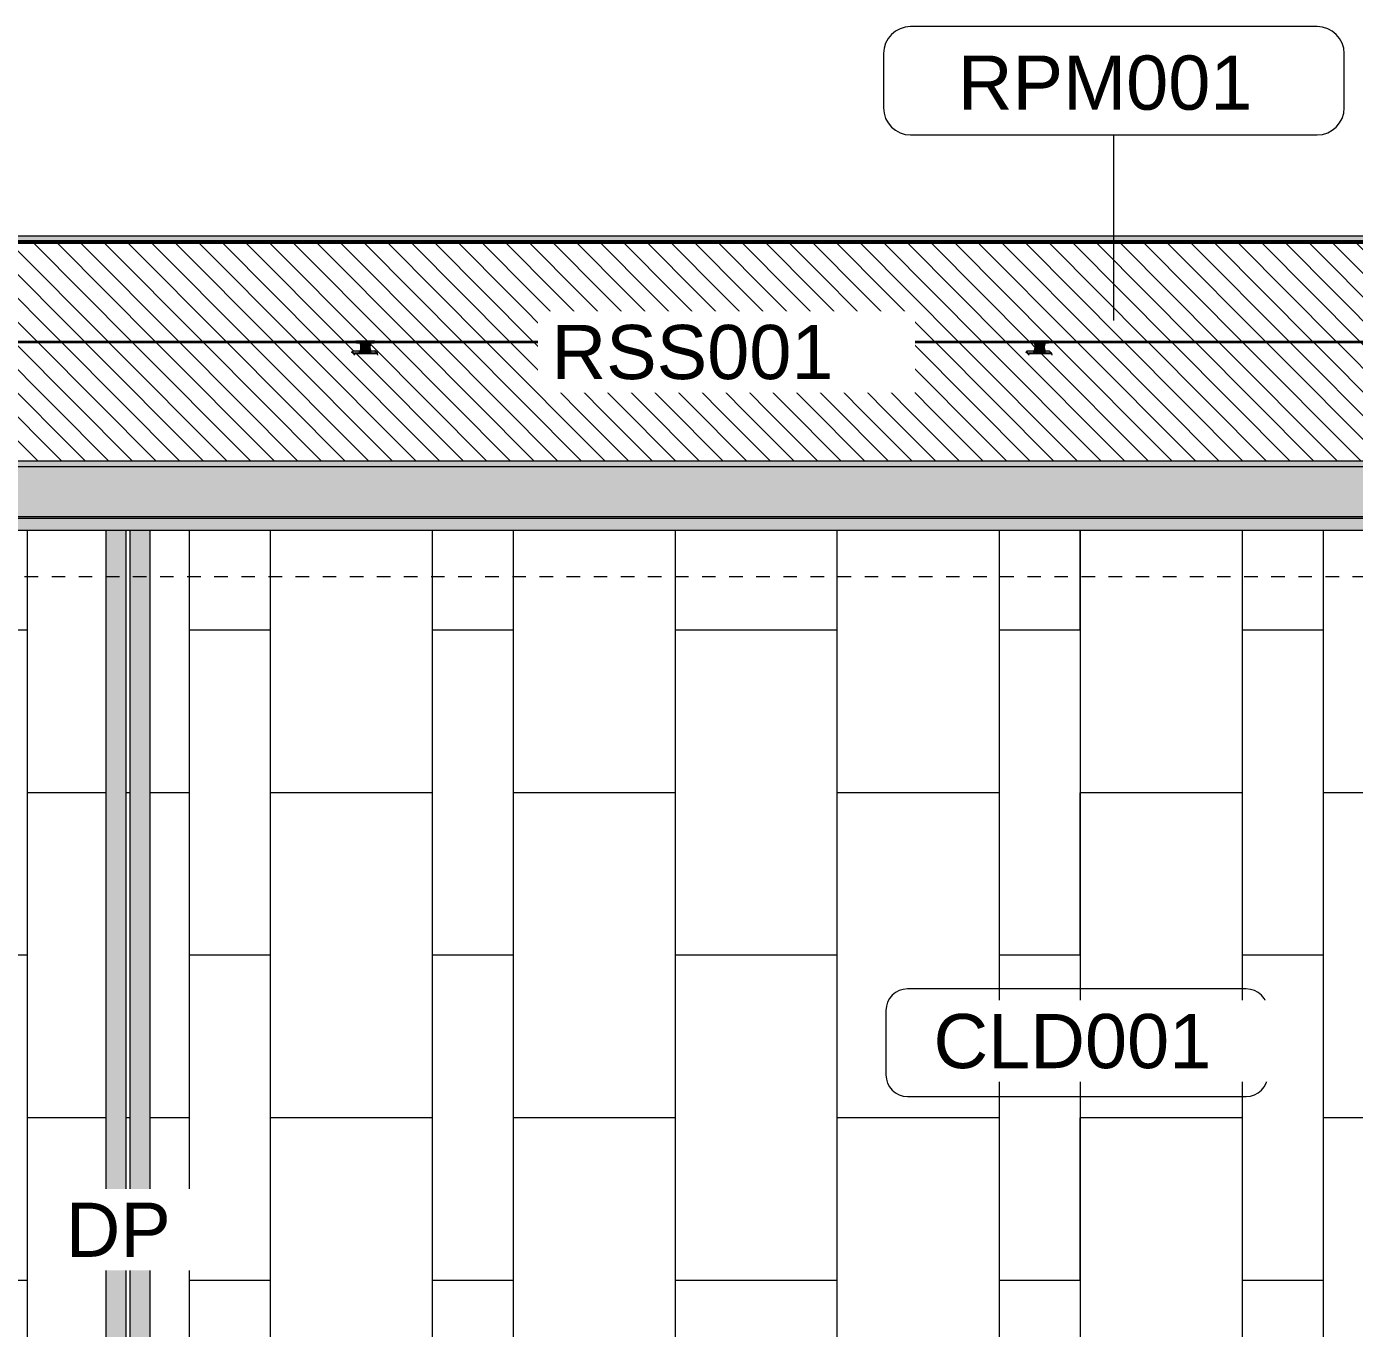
# Model space of a CAD drawing. Header units: metres. Extents: x 902 to 1205, y -4 to 36.
# Drawn here: x 1180.08 to 1189.87, y 9.69 to 19.3 of the extents above; entities that cross this region are included whole.
import ezdxf

# ---------------------------------------------------------------- set-up
doc = ezdxf.new("R2010")
doc.units = ezdxf.units.M
doc.linetypes.add('AEC_Center', pattern=[0.024, 0.012, -0.004, 0.004, -0.004])
for name, color, linetype, lineweight in [('A-ANNO-KEYN', 231, 'Continuous', 5), ('A-FLOR-LEVL', 51, 'Continuous', 5), ('A-ROOF', 132, 'Continuous', 5), ('A-ROOF-IDEN', 132, 'Continuous', 5), ('A-ROOF-OTLN', 132, 'Continuous', 5), ('A-ROOF-PATT', 132, 'Continuous', 5), ('A-WALL-PATT', 111, 'Continuous', 5), ('P-SANR-FIXT', 6, 'Continuous', 5), ('P-SANR-FIXT-IDEN', 2, 'Continuous', 5), ('Q-SPCQ', 91, 'Continuous', 5), ('Q-SPCQ-IDEN', 132, 'Continuous', 5)]:
    doc.layers.add(name, color=color, linetype=linetype, lineweight=lineweight)
doc.styles.add('Arial_1', font='arial.ttf', dxfattribs={"height": 0.4})

# ---------------------------------------------------------------- blocks, each defined once
blk = doc.blocks.new('Downpipe - Straight - 01 - 150D-V93-North - Grids B')
at = {"layer": 'P-SANR-FIXT'}
blk.add_hatch(color=256, dxfattribs=at).paths.add_polyline_path([(1675.0216, 5.215), (1675.0921, 5.215), (1675.0907, 15.5785), (1674.9424, 15.5785), (1674.9424, 5.215), (1675.0021, 5.215)])
for p, q in [((1674.9422, 15.5785), (1674.9422, 5.215)), ((1675.0922, 5.215), (1675.0922, 15.5785))]:
    blk.add_line(p, q, dxfattribs=at)
blk = doc.blocks.new('Downpipe - Straight - 01 - 150D-V94-North - Grids B')
at = {"layer": 'P-SANR-FIXT'}
blk.add_hatch(color=256, dxfattribs=at).paths.add_polyline_path([(1675.2001, 5.215), (1675.2706, 5.215), (1675.2692, 15.5785), (1675.1209, 15.5785), (1675.1209, 5.215), (1675.1806, 5.215)])
for p, q in [((1675.1208, 15.5785), (1675.1208, 5.215)), ((1675.2708, 5.215), (1675.2708, 15.5785))]:
    blk.add_line(p, q, dxfattribs=at)
blk = doc.blocks.new('Static Line_Sayfa_Metal Deck_Pan Mount - Up to 15 _ pitch - Max 2 Users-1846359-North - Grids B')
at = {"layer": 'Q-SPCQ'}
h = blk.add_hatch(color=256, dxfattribs=at)
h.paths.add_polyline_path([(1686.5695, 16.9704), (1686.7417, 16.9724), (1686.7417, 16.9729), (1686.7461, 16.9714), (1686.7479, 16.9747), (1681.8987, 16.9724), (1681.9009, 16.9734), (1681.9051, 16.9707), (1681.9051, 16.9704), (1685.5273, 16.9704)])
h.paths.add_polyline_path([(1681.7656, 16.9704), (1681.7657, 16.9724), (1681.7657, 16.9729), (1681.77, 16.9714), (1681.7719, 16.9747), (1676.9226, 16.9724), (1676.9249, 16.9734), (1676.9291, 16.9711), (1676.9294, 16.9704), (1681.6192, 16.9704)])
h.paths.add_polyline_path([(1676.7896, 16.9704), (1676.7904, 16.973), (1676.794, 16.9711), (1676.7958, 16.9747), (1671.9466, 16.9724), (1671.9489, 16.9734), (1671.9531, 16.9714), (1671.9531, 16.9704), (1676.7896, 16.9704)])
h = blk.add_hatch(color=256, dxfattribs=at)
h.paths.add_polyline_path([(1686.5695, 16.9667), (1686.7483, 16.9684), (1686.746, 16.9671), (1686.7417, 16.9693), (1686.7417, 16.9704), (1681.9051, 16.9682), (1681.9046, 16.9677), (1681.9009, 16.9693), (1681.8986, 16.9667), (1685.5273, 16.9667)])
h.paths.add_polyline_path([(1681.7718, 16.9667), (1681.7723, 16.969), (1681.77, 16.9671), (1681.7657, 16.97), (1681.7656, 16.9704), (1676.9291, 16.9684), (1676.9272, 16.9675), (1676.9249, 16.9693), (1676.9226, 16.9667), (1681.6192, 16.9667)])
h.paths.add_polyline_path([(1676.1477, 16.9667), (1676.7963, 16.9687), (1676.7939, 16.9671), (1676.7896, 16.9697), (1676.7896, 16.9704), (1671.953, 16.9684), (1671.9525, 16.9677), (1671.9488, 16.9693), (1671.9466, 16.9667), (1675.1056, 16.9667)])
for points in [[(1676.7939, 16.9671), (1676.794, 16.9734), (1676.7896, 16.9709), (1676.7896, 16.9677)], [(1676.899, 16.9642), (1676.9223, 16.9653), (1676.9222, 16.9772), (1676.7958, 16.9772), (1676.7957, 16.9642), (1676.8989, 16.9642)], [(1676.8187, 16.8994), (1676.8984, 16.8994), (1676.8931, 16.9164), (1676.8914, 16.9322), (1676.8934, 16.9481), (1676.8989, 16.9643), (1676.8198, 16.9623), (1676.8245, 16.9481), (1676.8262, 16.9322), (1676.8242, 16.9164)], [(1676.9249, 16.9671), (1676.9291, 16.9698), (1676.9291, 16.9729), (1676.9249, 16.9729), (1676.9249, 16.9676)], [(1681.77, 16.9671), (1681.77, 16.9734), (1681.7657, 16.9709), (1681.7656, 16.9677)], [(1681.875, 16.9642), (1681.8981, 16.9642), (1681.8982, 16.9772), (1681.7719, 16.9772), (1681.7718, 16.9642), (1681.8749, 16.9642)], [(1681.7947, 16.8994), (1681.8744, 16.8994), (1681.8692, 16.9164), (1681.8675, 16.9322), (1681.8694, 16.9481), (1681.8749, 16.9643), (1681.7959, 16.9623), (1681.8005, 16.9481), (1681.8022, 16.9322), (1681.8003, 16.9164)], [(1681.9045, 16.9747), (1681.9048, 16.9759), (1681.8987, 16.9747)], [(1681.9009, 16.9671), (1681.9051, 16.9698), (1681.9051, 16.9729), (1681.9009, 16.9729), (1681.9009, 16.9676)], [(1676.7763, 16.8723), (1676.78, 16.8865), (1676.7627, 16.904), (1676.7589, 16.8898)], [(1676.9294, 16.8873), (1676.9461, 16.8873), (1676.9288, 16.9047), (1676.8967, 16.9047), (1676.898, 16.8936), (1676.8978, 16.8931), (1676.8185, 16.8946), (1676.8181, 16.896), (1676.8138, 16.9003), (1676.8194, 16.9016), (1676.8181, 16.9047), (1676.7636, 16.9047), (1676.781, 16.8873), (1676.8984, 16.8873)], [(1676.8181, 16.896), (1676.8187, 16.8976), (1676.8187, 16.9008), (1676.8147, 16.8994), (1676.8165, 16.8976)], [(1676.8979, 16.8931), (1676.8984, 16.8994), (1676.8187, 16.8976), (1676.8182, 16.8931)], [(1676.9486, 16.8723), (1676.9446, 16.8853), (1676.9357, 16.8853), (1676.9461, 16.8748)], [(1681.7523, 16.8723), (1681.7561, 16.8865), (1681.7387, 16.904), (1681.7349, 16.8898)], [(1681.9222, 16.8873), (1681.9048, 16.9047), (1681.8728, 16.9047), (1681.8741, 16.8936), (1681.8738, 16.8931), (1681.7945, 16.8946), (1681.7941, 16.896), (1681.7898, 16.9003), (1681.7955, 16.9016), (1681.7941, 16.9047), (1681.7397, 16.9047), (1681.757, 16.8873), (1681.8797, 16.8873)], [(1681.7941, 16.896), (1681.7947, 16.8976), (1681.7947, 16.9008), (1681.7907, 16.8994), (1681.7925, 16.8976)], [(1681.8739, 16.8931), (1681.8744, 16.8994), (1681.7947, 16.8976), (1681.7942, 16.8931)], [(1681.9246, 16.8723), (1681.9206, 16.8853), (1681.9117, 16.8853), (1681.9222, 16.8748)]]:
    blk.add_hatch(color=256, dxfattribs=at).paths.add_polyline_path(points)
h = blk.add_hatch(color=256, dxfattribs=at)
h.paths.add_polyline_path([(1676.9285, 16.9747), (1676.9287, 16.9759), (1676.9226, 16.9747)])
h.paths.add_polyline_path([(1676.7961, 16.9747), (1676.7958, 16.9759), (1676.7958, 16.9747)])
h = blk.add_hatch(color=256, dxfattribs=at)
h.paths.add_polyline_path([(1676.9491, 16.8723), (1676.9507, 16.8723), (1676.9486, 16.8723)])
h.paths.add_polyline_path([(1676.7763, 16.8723), (1676.7783, 16.8723), (1676.78, 16.8865)])
h.paths.add_polyline_path([(1676.9446, 16.8853), (1676.9461, 16.8873), (1676.9294, 16.8853)])
h = blk.add_hatch(color=256, dxfattribs=at)
h.paths.add_polyline_path([(1681.7538, 16.8723), (1681.7543, 16.8723), (1681.7523, 16.8723)])
h.paths.add_polyline_path([(1681.9206, 16.8853), (1681.9222, 16.8873), (1681.8797, 16.8853)])
for p, q in [((1686.812, 16.9747), (1671.8819, 16.9747)), ((1671.8819, 16.9667), (1686.812, 16.9667)), ((1676.7935, 16.9769), (1676.7892, 16.9759)), ((1676.7892, 16.9655), (1676.7935, 16.9645)), ((1676.7958, 16.9772), (1676.7935, 16.9769)), ((1676.7958, 16.9642), (1676.7935, 16.9645)), ((1676.9221, 16.9772), (1676.7958, 16.9772)), ((1676.7958, 16.9642), (1676.9221, 16.9642)), ((1676.8189, 16.9645), (1676.8189, 16.9634)), ((1676.8189, 16.9634), (1676.8192, 16.9631)), ((1676.8192, 16.9643), (1676.8193, 16.9662)), ((1676.8192, 16.9631), (1676.8192, 16.9643)), ((1676.8989, 16.9643), (1676.8192, 16.9643)), ((1676.899, 16.9662), (1676.8989, 16.9643)), ((1676.8989, 16.9643), (1676.8989, 16.9631)), ((1676.9221, 16.9772), (1676.9244, 16.9769)), ((1676.9221, 16.9642), (1676.9244, 16.9645)), ((1676.9287, 16.9759), (1676.9244, 16.9769)), ((1676.9244, 16.9645), (1676.9287, 16.9655)), ((1681.7695, 16.9769), (1681.7653, 16.9759)), ((1681.7653, 16.9655), (1681.7695, 16.9645)), ((1681.7718, 16.9772), (1681.7695, 16.9769)), ((1681.7718, 16.9642), (1681.7695, 16.9645)), ((1681.8982, 16.9772), (1681.7718, 16.9772)), ((1681.7718, 16.9642), (1681.8982, 16.9642)), ((1681.795, 16.9645), (1681.795, 16.9634)), ((1681.795, 16.9634), (1681.7952, 16.9631)), ((1681.7952, 16.9643), (1681.7953, 16.9662)), ((1681.7952, 16.9631), (1681.7952, 16.9643)), ((1681.8749, 16.9643), (1681.7952, 16.9643)), ((1681.875, 16.9662), (1681.8749, 16.9643)), ((1681.8749, 16.9643), (1681.8749, 16.9631)), ((1681.8982, 16.9772), (1681.9005, 16.9769)), ((1681.8982, 16.9642), (1681.9005, 16.9645)), ((1681.9047, 16.9759), (1681.9005, 16.9769)), ((1681.9005, 16.9645), (1681.9047, 16.9655)), ((1676.7589, 16.8898), (1676.7627, 16.904)), ((1676.7636, 16.9047), (1676.8204, 16.9047)), ((1676.78, 16.8865), (1676.7763, 16.8723)), ((1676.7783, 16.8723), (1676.7815, 16.8845)), ((1676.9461, 16.8873), (1676.781, 16.8873)), ((1676.7825, 16.8853), (1676.9446, 16.8853)), ((1676.8137, 16.9004), (1676.8137, 16.8974)), ((1676.8137, 16.8973), (1676.818, 16.893)), ((1676.8181, 16.896), (1676.8138, 16.9003)), ((1676.8181, 16.893), (1676.8978, 16.893)), ((1676.8185, 16.9016), (1676.8184, 16.8996)), ((1676.8187, 16.9014), (1676.8185, 16.9016)), ((1676.8187, 16.8994), (1676.8187, 16.9014)), ((1676.8967, 16.9047), (1676.9288, 16.9047)), ((1676.8981, 16.9016), (1676.8984, 16.9014)), ((1676.8984, 16.9014), (1676.8984, 16.8994)), ((1676.9468, 16.887), (1676.9295, 16.9044)), ((1676.9455, 16.8845), (1676.9486, 16.8723)), ((1676.9507, 16.8723), (1676.9471, 16.8865)), ((1681.7349, 16.8898), (1681.7387, 16.904)), ((1681.7397, 16.9047), (1681.7965, 16.9047)), ((1681.7561, 16.8865), (1681.7523, 16.8723)), ((1681.7543, 16.8723), (1681.7576, 16.8845)), ((1681.9222, 16.8873), (1681.757, 16.8873)), ((1681.7586, 16.8853), (1681.9206, 16.8853)), ((1681.7898, 16.9004), (1681.7897, 16.8974)), ((1681.7941, 16.896), (1681.7898, 16.9003)), ((1681.7898, 16.8973), (1681.7941, 16.893)), ((1681.7941, 16.893), (1681.8738, 16.893)), ((1681.7948, 16.9014), (1681.7945, 16.9016)), ((1681.7945, 16.9016), (1681.7945, 16.8996)), ((1681.7947, 16.8994), (1681.7948, 16.9014)), ((1681.8728, 16.9047), (1681.9048, 16.9047)), ((1681.8742, 16.9016), (1681.8744, 16.9014)), ((1681.8744, 16.9014), (1681.8744, 16.8994)), ((1681.9229, 16.887), (1681.9055, 16.9044)), ((1681.9216, 16.8845), (1681.9246, 16.8723)), ((1681.9267, 16.8723), (1681.9231, 16.8865))]:
    blk.add_line(p, q, dxfattribs=at)
for centre, major_axis, ratio, start_param, end_param in [((1676.7892, 16.9707), (0, 0.00522), 0.087051, 2.218929, 3.054326), ((1676.7892, 16.9707), (0, 0.00522), 0.087051, 3.054326, 4.101524), ((1676.7892, 16.9707), (0, 0.00522), 0.087051, 5.1753, 6.195919), ((1676.7892, 16.9707), (0, 0.00522), 0.087051, 4.242364, 5.044948), ((1676.7562, 16.9325), (0.0496, 0.0494), 0.992413, 5.037704, 5.95527), ((1676.7564, 16.9322), (0.0496, 0.0494), 0.992413, 5.037704, 5.95527), ((1676.9612, 16.9322), (0.0496, 0.0494), 0.992413, 1.896112, 2.813677), ((1676.9287, 16.9707), (0, 0.00522), 0.087051, 5.172422, 6.195919), ((1676.9287, 16.9707), (0, 0.00522), 0.087051, 3.054326, 4.101524), ((1676.9287, 16.9707), (0, 0.00522), 0.087051, 4.242364, 5.044948), ((1681.7653, 16.9707), (0, 0.00522), 0.087051, 3.054326, 4.101524), ((1681.7653, 16.9707), (0, 0.00522), 0.087051, 5.276562, 6.195919), ((1681.7653, 16.9707), (0, 0.00522), 0.087051, 4.18995, 5.104906), ((1681.7322, 16.9325), (0.0496, 0.0494), 0.992413, 5.037704, 5.95527), ((1681.7325, 16.9322), (0.0496, 0.0494), 0.992413, 5.037704, 5.95527), ((1681.9372, 16.9322), (0.0496, 0.0494), 0.992413, 1.896112, 2.813677), ((1681.9047, 16.9707), (0, 0.00522), 0.087051, 3.054326, 4.101524), ((1681.9047, 16.9707), (0, 0.00522), 0.087051, 5.276562, 6.195919), ((1681.9047, 16.9707), (0, 0.00522), 0.087051, 4.191399, 5.103249), ((1676.7636, 16.9037), (0.000709, 0.000705), 0.992413, 0.784098, 2.102735), ((1676.7652, 16.9017), (0.000709, 0.000705), 0.992413, 0.784098, 1.443417), ((1676.781, 16.8863), (0.000709, 0.000705), 0.992413, 0.784098, 2.102735), ((1676.7825, 16.8843), (0.000709, 0.000705), 0.992413, 0.784098, 2.102735), ((1676.8287, 16.9003), (-0.015, 0.0001), 0.086825, 5.58528, 6.370678), ((1676.8287, 16.8973), (-0.015, 0.0001), 0.086825, 5.847079, 6.370678), ((1676.8181, 16.9), (0, 0.007), 0.087051, 3.054326, 4.625123), ((1676.8181, 16.9), (0, 0.004), 0.087051, 3.054326, 4.625123), ((1676.9609, 16.9325), (0.0496, 0.0494), 0.992413, 2.649578, 2.813677), ((1676.8978, 16.9), (0, 0.007), 0.087051, 3.054326, 4.625123), ((1676.9288, 16.9037), (0.000709, 0.000705), 0.992413, 5.968419, 6.627738), ((1676.9446, 16.8843), (0.000709, 0.000705), 0.992413, 5.748647, 7.067283), ((1676.9461, 16.8863), (0.000709, 0.000705), 0.992413, 5.748647, 7.067283), ((1681.7397, 16.9037), (0.000709, 0.000705), 0.992413, 0.784098, 2.102735), ((1681.7412, 16.9017), (0.000709, 0.000705), 0.992413, 0.784098, 1.443417), ((1681.757, 16.8863), (0.000709, 0.000705), 0.992413, 0.784098, 2.102735), ((1681.7585, 16.8843), (0.000709, 0.000705), 0.992413, 0.784098, 2.102735), ((1681.8047, 16.9003), (-0.015, 0.0001), 0.086825, 5.58528, 6.370678), ((1681.8047, 16.8973), (-0.015, 0.0001), 0.086825, 5.847079, 6.370678), ((1681.7941, 16.9), (0, 0.004), 0.087051, 3.054326, 4.625123), ((1681.7941, 16.9), (0, 0.007), 0.087051, 3.054326, 4.625123), ((1681.9369, 16.9325), (0.0496, 0.0494), 0.992413, 2.649578, 2.813677), ((1681.8738, 16.9), (0, 0.007), 0.087051, 3.054326, 4.625123), ((1681.9048, 16.9037), (0.000709, 0.000705), 0.992413, 5.968419, 6.627738), ((1681.9206, 16.8843), (0.000709, 0.000705), 0.992413, 5.748647, 7.067283), ((1681.9222, 16.8863), (0.000709, 0.000705), 0.992413, 5.748647, 7.067283)]:
    blk.add_ellipse(centre, major_axis=major_axis, ratio=ratio, start_param=start_param, end_param=end_param, dxfattribs=at)
blk = doc.blocks.new('Ridge Capping - Ridge Capping-1882401-North - Grids B')
at = {"layer": 'A-ROOF'}
for points in [[(1665.5152, 17.717), (1690.6654, 17.717), (1690.6412, 17.7409), (1691.1115, 17.7287), (1691.0939, 17.7536), (1665.8115, 17.7527), (1665.8203, 17.75), (1665.8077, 17.7506), (1665.7942, 17.7535), (1665.4907, 17.7515)], [(1678.2321, 17.713), (1690.662, 17.713), (1690.6654, 17.717), (1665.5152, 17.717), (1665.5159, 17.713), (1677.711, 17.713)]]:
    blk.add_hatch(color=256, dxfattribs=at).paths.add_polyline_path(points)
for p, q in [((1665.8087, 17.7536), (1691.0939, 17.7536)), ((1690.6654, 17.717), (1665.5152, 17.717)), ((1690.662, 17.713), (1665.5159, 17.713))]:
    blk.add_line(p, q, dxfattribs=at)
blk = doc.blocks.new('T-Keynote-ANZRS - Keynote Value _2mm Opaque_ box-1903833-North - Grids B')
at = {"layer": 'A-ANNO-KEYN'}
for p, q in [((1636.9187, 6.924), (1634.4199, 6.924)), ((1634.2599, 6.764), (1634.2599, 6.2896)), ((1637.0787, 6.2896), (1637.0787, 6.764)), ((1634.4199, 6.1296), (1636.9187, 6.1296))]:
    blk.add_line(p, q, dxfattribs=at)
for centre, start, end in [((1634.4199, 6.764), 90, 180), ((1636.9187, 6.764), 360, 90), ((1634.4199, 6.2896), 180, 270), ((1636.9187, 6.2896), 270, 360)]:
    blk.add_arc(centre, 0.16, start, end, dxfattribs=at)
blk = doc.blocks.new('Roof Tag - Roof Tag 17W-1080807-North - Grids B')
at = {"layer": 'A-ROOF-IDEN'}
for p, q in [((1683.8821, 19.2985), (1680.8821, 19.2985)), ((1680.6821, 19.0985), (1680.6821, 18.6985)), ((1684.0821, 18.6985), (1684.0821, 19.0985)), ((1680.8821, 18.4985), (1683.8821, 18.4985))]:
    blk.add_line(p, q, dxfattribs=at)
for centre, start, end in [((1680.8821, 19.0985), 90, 180), ((1683.8821, 19.0985), 360, 90), ((1680.8821, 18.6985), 180, 270), ((1683.8821, 18.6985), 270, 0)]:
    blk.add_arc(centre, 0.2, start, end, dxfattribs=at)

msp = doc.modelspace()

# ---------------------------------------------------------------- hatches: boundary and pattern name
at = {"layer": 'A-ROOF'}
h = msp.add_hatch(color=256, dxfattribs=at)
h.paths.add_polyline_path([(1182.9075, 17.7105), (1196.3686, 17.7105), (1196.3636, 17.713), (1171.2867, 17.713), (1171.2867, 17.7106), (1181.8654, 17.7105)])
h.paths.add_polyline_path([(1171.2068, 17.7106), (1171.2847, 17.7106), (1171.2847, 17.713), (1171.2328, 17.714), (1171.2068, 17.7506), (1171.2068, 17.713)])
for points in [[(1196.3957, 17.6969), (1196.3686, 17.7105), (1171.5864, 17.7105), (1171.6062, 17.6969), (1196.3506, 17.6969)], [(1199.6195, 16.0519), (1199.6195, 16.0921), (1171.3954, 16.0921), (1171.3954, 16.0818), (1171.4389, 16.0814), (1171.4389, 16.0519), (1199.5824, 16.0519)]]:
    msp.add_hatch(color=256, dxfattribs=at).paths.add_polyline_path(points)
h = msp.add_hatch(color=256, dxfattribs=at)
h.paths.add_polyline_path([(1184.9919, 15.6805), (1199.6197, 15.6816), (1199.6195, 16.0519), (1171.4389, 16.0519), (1171.4389, 15.6805), (1184.7313, 15.6805)])
h.paths.add_polyline_path([(1171.3954, 15.8816), (1171.4359, 15.8816), (1171.4359, 15.9114), (1171.3954, 15.9113)])
at = {"layer": 'A-ROOF-OTLN'}
for points in [[(1199.62, 15.6705), (1199.6228, 15.6705), (1199.6228, 15.677), (1199.6159, 15.6805), (1171.4389, 15.6805), (1171.4389, 15.6705), (1199.6159, 15.6705)], [(1199.658, 15.5785), (1199.658, 15.6593), (1199.6552, 15.6607), (1199.6552, 15.6705), (1171.4389, 15.6705), (1171.4389, 15.5785), (1199.6553, 15.5785)]]:
    msp.add_hatch(color=256, dxfattribs=at).paths.add_polyline_path(points)
at = {"layer": 'A-ROOF-PATT'}
h = msp.add_hatch(dxfattribs=at)
h.set_pattern_fill('FP_271', color=256, style=0, pattern_type=2)
h.set_pattern_definition([(134.856, (6.82862, 416.704), (-0.174330657, -2.66e-07), [])])
h.paths.add_polyline_path([(1200.2242, 15.9516), (1200.1819, 15.9728), (1200.0783, 15.972), (1200.1189, 15.9516)])
h.paths.add_polyline_path([(1199.6195, 16.0921), (1199.6189, 16.0924), (1199.6195, 16.1337), (1199.541, 16.1317), (1199.5231, 16.1212), (1196.3957, 17.6969), (1171.6062, 17.6967), (1171.6045, 16.1033), (1171.5992, 16.1033), (1171.5853, 16.113), (1171.3954, 16.113), (1171.3954, 16.0921), (1199.5824, 16.0921)])
h.paths.add_polyline_path([(1172.6685, 16.9687), (1172.6729, 16.969), (1172.6708, 16.9623), (1172.67, 16.9645)])
h.paths.add_polyline_path([(1172.6644, 16.9672), (1172.6685, 16.9687), (1172.6677, 16.9623), (1172.6644, 16.9672)])
h.paths.add_polyline_path([(1174.9054, 16.9564), (1174.2713, 16.9547), (1174.2705, 16.954), (1173.1284, 16.9499), (1173.1215, 16.9508), (1173.0956, 16.9503), (1172.6893, 16.9463), (1172.6893, 16.9023), (1172.8904, 16.9021), (1172.9028, 16.8897), (1172.9031, 16.8732), (1172.3532, 16.8732), (1172.3529, 16.8865), (1172.34, 16.8869), (1172.3403, 16.9023), (1172.5595, 16.9035), (1172.5595, 16.9054), (1172.5694, 16.9217), (1172.6644, 16.9672), (1172.6666, 16.9463), (1172.6718, 16.9441), (1172.6771, 16.9463), (1172.6771, 16.9486), (1172.6771, 16.95), (1172.6814, 16.9525), (1172.6808, 16.9548), (1172.6784, 16.9554), (1172.6796, 16.9569), (1172.6856, 16.9623), (1172.6913, 16.9557), (1173.3029, 16.9578), (1173.3266, 16.9583), (1173.6178, 16.9589), (1173.7117, 16.9598), (1174.0054, 16.9604), (1174.0777, 16.961), (1174.3478, 16.9621), (1174.348, 16.9612), (1174.4107, 16.9624), (1174.6038, 16.9623), (1174.6355, 16.9633), (1174.9822, 16.9645), (1175.1994, 16.9651), (1175.2423, 16.9656), (1175.5215, 16.9659), (1175.5503, 16.9667), (1175.7598, 16.9675), (1177.5306, 16.9747), (1177.5308, 16.9759), (1192.6822, 16.9737), (1192.7922, 16.9723), (1192.7982, 16.9737), (1193.3954, 16.9713), (1193.747, 16.9697), (1193.7899, 16.9698), (1194.2042, 16.968), (1194.2048, 16.9673), (1194.2676, 16.9679), (1194.458, 16.9662), (1194.4924, 16.9672), (1194.839, 16.9657), (1195.0562, 16.9646), (1195.0991, 16.9648), (1195.3783, 16.9629), (1195.4071, 16.9635), (1195.6091, 16.9627), (1197.4406, 16.9559), (1197.4449, 16.9636), (1197.4538, 16.9685), (1197.4611, 16.9687), (1197.4754, 16.9623), (1197.5628, 16.919), (1197.5692, 16.9023), (1197.7706, 16.9021), (1197.7829, 16.8897), (1197.7833, 16.8732), (1197.2334, 16.8732), (1197.233, 16.8865), (1197.2202, 16.8869), (1197.2205, 16.9023), (1197.4392, 16.9035), (1197.4383, 16.9488), (1197.358, 16.9483), (1197.3421, 16.9486), (1197.3056, 16.9485), (1197.19, 16.9492), (1197.1848, 16.949), (1197.1175, 16.95), (1197.099, 16.9497), (1197.0496, 16.9504), (1197.0479, 16.9496), (1196.9762, 16.9506), (1196.8266, 16.9511), (1196.7837, 16.9512), (1196.5321, 16.9515), (1196.5142, 16.9515), (1196.4712, 16.9527), (1196.4176, 16.9518), (1196.3987, 16.9527), (1196.1418, 16.9535), (1196.0271, 16.9537), (1195.9903, 16.9536), (1195.9323, 16.9545), (1195.9313, 16.9538), (1195.8589, 16.954), (1193.6106, 16.9628), (1193.5751, 16.9635), (1193.4241, 16.9642), (1193.3954, 16.9637), (1193.2398, 16.9648), (1193.1902, 16.9649), (1192.6324, 16.967), (1192.6149, 16.9665), (1192.592, 16.9655), (1192.5918, 16.9642), (1192.5679, 16.9623), (1192.5628, 16.9461), (1192.5611, 16.9322), (1192.5628, 16.9164), (1192.5686, 16.9047), (1192.5985, 16.9047), (1192.6149, 16.886), (1192.6168, 16.8865), (1192.6183, 16.8723), (1192.6054, 16.8853), (1192.4507, 16.8873), (1192.4333, 16.9047), (1192.4901, 16.9047), (1192.4941, 16.9183), (1192.4959, 16.9322), (1192.4941, 16.9481), (1192.4889, 16.9642), (1192.4589, 16.9655), (1192.4585, 16.9667), (1187.616, 16.9655), (1187.6157, 16.9642), (1187.5919, 16.9623), (1187.5868, 16.9461), (1187.5851, 16.9322), (1187.5868, 16.9164), (1187.5925, 16.9047), (1187.6225, 16.9047), (1187.6388, 16.886), (1187.6408, 16.8865), (1187.6423, 16.8723), (1187.6294, 16.8853), (1187.4746, 16.8873), (1187.4573, 16.9047), (1187.5141, 16.9047), (1187.5181, 16.9183), (1187.5198, 16.9322), (1187.5181, 16.9481), (1187.5128, 16.9642), (1187.4828, 16.9655), (1187.4825, 16.9667), (1182.6399, 16.9655), (1182.6397, 16.9642), (1182.6158, 16.9623), (1182.6108, 16.9461), (1182.6091, 16.9322), (1182.6108, 16.9164), (1182.6165, 16.9047), (1182.647, 16.9041), (1182.6628, 16.886), (1182.6647, 16.8865), (1182.6662, 16.8723), (1182.6533, 16.8853), (1182.4986, 16.8873), (1182.4813, 16.9047), (1182.5381, 16.9047), (1182.5421, 16.9183), (1182.5438, 16.9322), (1182.5421, 16.9481), (1182.5368, 16.9642), (1182.5068, 16.9655), (1182.5064, 16.9667), (1177.6639, 16.9655), (1177.6637, 16.9642), (1177.6398, 16.9623), (1177.6347, 16.9461), (1177.633, 16.9322), (1177.6347, 16.9164), (1177.6405, 16.9047), (1177.6704, 16.9047), (1177.6867, 16.886), (1177.6887, 16.8865), (1177.6902, 16.8723), (1177.6773, 16.8853), (1177.5226, 16.8873), (1177.5052, 16.9047), (1177.562, 16.9047), (1177.566, 16.9183), (1177.5677, 16.9322), (1177.566, 16.9481), (1177.5608, 16.9642), (1177.5308, 16.9655), (1177.5304, 16.9666), (1177.0267, 16.9651), (1177.0229, 16.9645), (1176.9581, 16.965), (1176.9566, 16.9645), (1176.8936, 16.9642), (1176.821, 16.9638), (1175.929, 16.9606), (1175.8916, 16.9602), (1174.9117, 16.9565)])
h.paths.add_polyline_path([(1187.472, 16.8723), (1187.4699, 16.8723), (1187.4526, 16.8898), (1187.4573, 16.903), (1187.4752, 16.8845), (1187.4737, 16.8788)])
h.paths.add_polyline_path([(1192.448, 16.8723), (1192.4459, 16.8723), (1192.4286, 16.8898), (1192.4333, 16.903), (1192.4512, 16.8845), (1192.4497, 16.8788)])
h.paths.add_polyline_path([(1182.4959, 16.8723), (1182.4939, 16.8723), (1182.4765, 16.8898), (1182.4813, 16.903), (1182.4992, 16.8845), (1182.4976, 16.8788)])
h.paths.add_polyline_path([(1177.5178, 16.8723), (1177.5005, 16.8898), (1177.5052, 16.903), (1177.5231, 16.8845), (1177.5199, 16.8723)])
h.paths.add_polyline_path([(1197.4574, 16.9441), (1197.4627, 16.9463), (1197.4649, 16.9516), (1197.4649, 16.9668), (1197.46, 16.9623), (1197.4575, 16.9591), (1197.4556, 16.9588), (1197.4533, 16.9588), (1197.4521, 16.9569), (1197.4498, 16.9559), (1197.451, 16.9528), (1197.4407, 16.9513), (1197.447, 16.9485), (1197.4555, 16.9444)])
h.paths.add_polyline_path([(1172.6789, 16.9556), (1172.6846, 16.9579), (1172.6791, 16.9557)])
h.paths.add_polyline_path([(1172.6772, 16.9569), (1172.6812, 16.9664), (1172.6832, 16.9623), (1172.6784, 16.9579)])
h.paths.add_polyline_path([(1172.6757, 16.958), (1172.6784, 16.9677), (1172.6812, 16.9664), (1172.6762, 16.9588)])
h.paths.add_polyline_path([(1172.6739, 16.9588), (1172.6729, 16.969), (1172.6772, 16.9681), (1172.6751, 16.9623)])
h.paths.add_polyline_path([(1173.9885, 16.9597), (1173.9885, 16.9608), (1173.9957, 16.9604)])
h.paths.add_polyline_path([(1174.6816, 16.9624), (1174.6816, 16.9635), (1174.6889, 16.9631)])
h.paths.add_polyline_path([(1195.1545, 16.9635), (1195.1545, 16.9646), (1195.161, 16.9641)])
h.paths.add_polyline_path([(1175.2977, 16.9647), (1175.2977, 16.9658), (1175.305, 16.9654)])
h.paths.add_polyline_path([(1194.5385, 16.9659), (1194.5385, 16.967), (1194.5449, 16.9664)])
h.paths.add_polyline_path([(1193.8454, 16.9685), (1193.8504, 16.9696), (1193.8504, 16.969)])
at = {"layer": 'A-WALL-PATT'}
h = msp.add_hatch(dxfattribs=at)
h.set_pattern_fill('FP_132', color=256, style=0, pattern_type=2)
h.set_pattern_definition([(90, (1201.5966, 7.64), (-5.977, 4e-16), [1.2, -1.2]), (90, (1202.7916, 7.64), (-5.977, 4e-16), [1.2, -1.2]), (90, (1203.9866, 7.64), (-5.977, 4e-16), [1.2, -1.2]), (90, (1202.7916, 8.84), (-5.977, 4e-16), [1.2, -1.2]), (90, (1203.9866, 8.84), (-5.977, 4e-16), [1.2, -1.2]), (180, (1202.7916, 8.84), (-3e-16, -2.4), [1.195, -4.782]), (180, (1203.9866, 10.04), (-3e-16, -2.4), [1.195, -4.782]), (90, (1203.9866, 7.64), (-5.977, 4e-16), [1.2, -1.2]), (90, (1205.1826, 7.64), (-5.977, 4e-16), [1.2, -1.2]), (90, (1205.7806, 7.64), (-5.977, 4e-16), [1.2, -1.2]), (90, (1205.1826, 8.84), (-5.977, 4e-16), [1.2, -1.2]), (90, (1205.7806, 8.84), (-5.977, 4e-16), [1.2, -1.2]), (180, (1205.1826, 8.84), (-3e-16, -2.4), [1.195, -4.782]), (180, (1205.7806, 10.04), (-3e-16, -2.4), [0.59772, -5.379]), (90, (1200.9986, 7.64), (-5.977, 4e-16), [1.2, -1.2]), (90, (1201.5966, 7.64), (-5.977, 4e-16), [1.2, -1.2]), (90, (1200.9986, 8.84), (-5.977, 4e-16), [1.2, -1.2]), (90, (1201.5966, 8.84), (-5.977, 4e-16), [1.2, -1.2]), (180, (1200.9986, 8.84), (-3e-16, -2.4), [1.195, -4.782]), (180, (1201.5966, 10.04), (-3e-16, -2.4), [0.5977, -5.379]), (90, (1201.5966, 7.64), (-5.977, 4e-16), [1.2, -1.2]), (90, (1199.8026, 7.64), (-5.977, 4e-16), [1.2, -1.2])])
h.paths.add_polyline_path([(1175.9414, 8.24), (1180.66, 8.24), (1180.66, 15.5785), (1175.9414, 15.5785), (1175.9414, 8.254)])
h.paths.add_polyline_path([(1194.3715, 8.24), (1199.6225, 8.24), (1199.6225, 15.5785), (1190.4954, 15.5785), (1190.4954, 8.24), (1194.1109, 8.24)])
h.paths.add_polyline_path([(1180.8097, 8.24), (1180.8385, 8.24), (1180.8385, 15.5785), (1180.8097, 15.5785), (1180.8097, 8.254)])
h.paths.add_polyline_path([(1180.9883, 8.24), (1190.1679, 8.24), (1190.1679, 15.5785), (1180.9883, 15.5785), (1180.9883, 8.254)])
h.paths.add_polyline_path([(1190.3169, 8.24), (1190.3464, 8.24), (1190.3464, 15.5785), (1190.3169, 15.5785), (1190.3169, 8.254)])

# ---------------------------------------------------------------- linework, layer by layer
at = {"layer": 'A-FLOR-LEVL', "linetype": 'AEC_Center'}
msp.add_line((1063.6611, 15.24), (1204.7071, 15.24), dxfattribs=at)
at = {"layer": 'A-ROOF'}
for p, q in [((1171.5863, 17.7105), (1196.3686, 17.7105)), ((1196.3957, 17.6969), (1171.6059, 17.6969)), ((1171.3954, 16.0921), (1199.6195, 16.0921)), ((1171.4389, 16.0519), (1199.6195, 16.0519))]:
    msp.add_line(p, q, dxfattribs=at)
at = {"layer": 'A-ROOF-IDEN'}
msp.add_line((1188.0997, 17.129), (1188.0997, 18.4985), dxfattribs=at)
at = {"layer": 'A-ROOF-OTLN'}
for p, q in [((1199.62, 15.6805), (1171.4389, 15.6805)), ((1171.4389, 15.6705), (1199.6552, 15.6705)), ((1199.658, 15.5785), (1171.4389, 15.5785))]:
    msp.add_line(p, q, dxfattribs=at)

# ---------------------------------------------------------------- block references
at = {"layer": 'A-ANNO-KEYN'}
msp.add_blockref('T-Keynote-ANZRS - Keynote Value _2mm Opaque_ box-1903833-North - Grids B', (-447.8425, 5.2712), dxfattribs=at)
at = {"layer": 'A-ROOF'}
msp.add_blockref('Ridge Capping - Ridge Capping-1882401-North - Grids B', (-494.2824, 0), dxfattribs=at)
at = {"layer": 'A-ROOF-IDEN'}
msp.add_blockref('Roof Tag - Roof Tag 17W-1080807-North - Grids B', (-494.2824, 0), dxfattribs=at)
at = {"layer": 'P-SANR-FIXT'}
for name in ['Downpipe - Straight - 01 - 150D-V93-North - Grids B', 'Downpipe - Straight - 01 - 150D-V94-North - Grids B']:
    msp.add_blockref(name, (-494.2824, 0), dxfattribs=at)
at = {"layer": 'Q-SPCQ'}
msp.add_blockref('Static Line_Sayfa_Metal Deck_Pan Mount - Up to 15 _ pitch - Max 2 Users-1846359-North - Grids B', (-494.2824, 0), dxfattribs=at)

# ---------------------------------------------------------------- next in the draw order: texts
at = {"layer": 'A-ANNO-KEYN', "insert": (1186.7686, 12.0102), "char_height": 0.4, "width": 2.533332, "attachment_point": 1, "style": 'Arial_1', "bg_fill": 3, "box_fill_scale": 1.25, "bg_fill_color": 256, "bg_fill_true_color": 13158600, "bg_fill_transparency": 0}
msp.add_mtext('CLD001', dxfattribs=at)
at = {"layer": 'A-ROOF-IDEN', "insert": (1186.9487, 19.0847), "char_height": 0.4, "width": 2.677636, "attachment_point": 1, "style": 'Arial_1', "bg_fill": 3, "box_fill_scale": 1.25, "bg_fill_color": 256, "bg_fill_true_color": 13158600, "bg_fill_transparency": 0}
msp.add_mtext('RPM001', dxfattribs=at)
at = {"layer": 'P-SANR-FIXT-IDEN', "insert": (1180.3642, 10.6174), "char_height": 0.4, "width": 0.962025, "attachment_point": 1, "style": 'Arial_1', "bg_fill": 3, "box_fill_scale": 1.25, "bg_fill_color": 256, "bg_fill_true_color": 13158600, "bg_fill_transparency": 0}
msp.add_mtext('DP', dxfattribs=at)
at = {"layer": 'Q-SPCQ-IDEN', "insert": (1183.9497, 17.0961), "char_height": 0.4, "width": 2.581434, "attachment_point": 1, "style": 'Arial_1', "bg_fill": 3, "box_fill_scale": 1.25, "bg_fill_color": 256, "bg_fill_true_color": 13158600, "bg_fill_transparency": 0}
msp.add_mtext('RSS001', dxfattribs=at)

doc.saveas('drawing.dxf')
